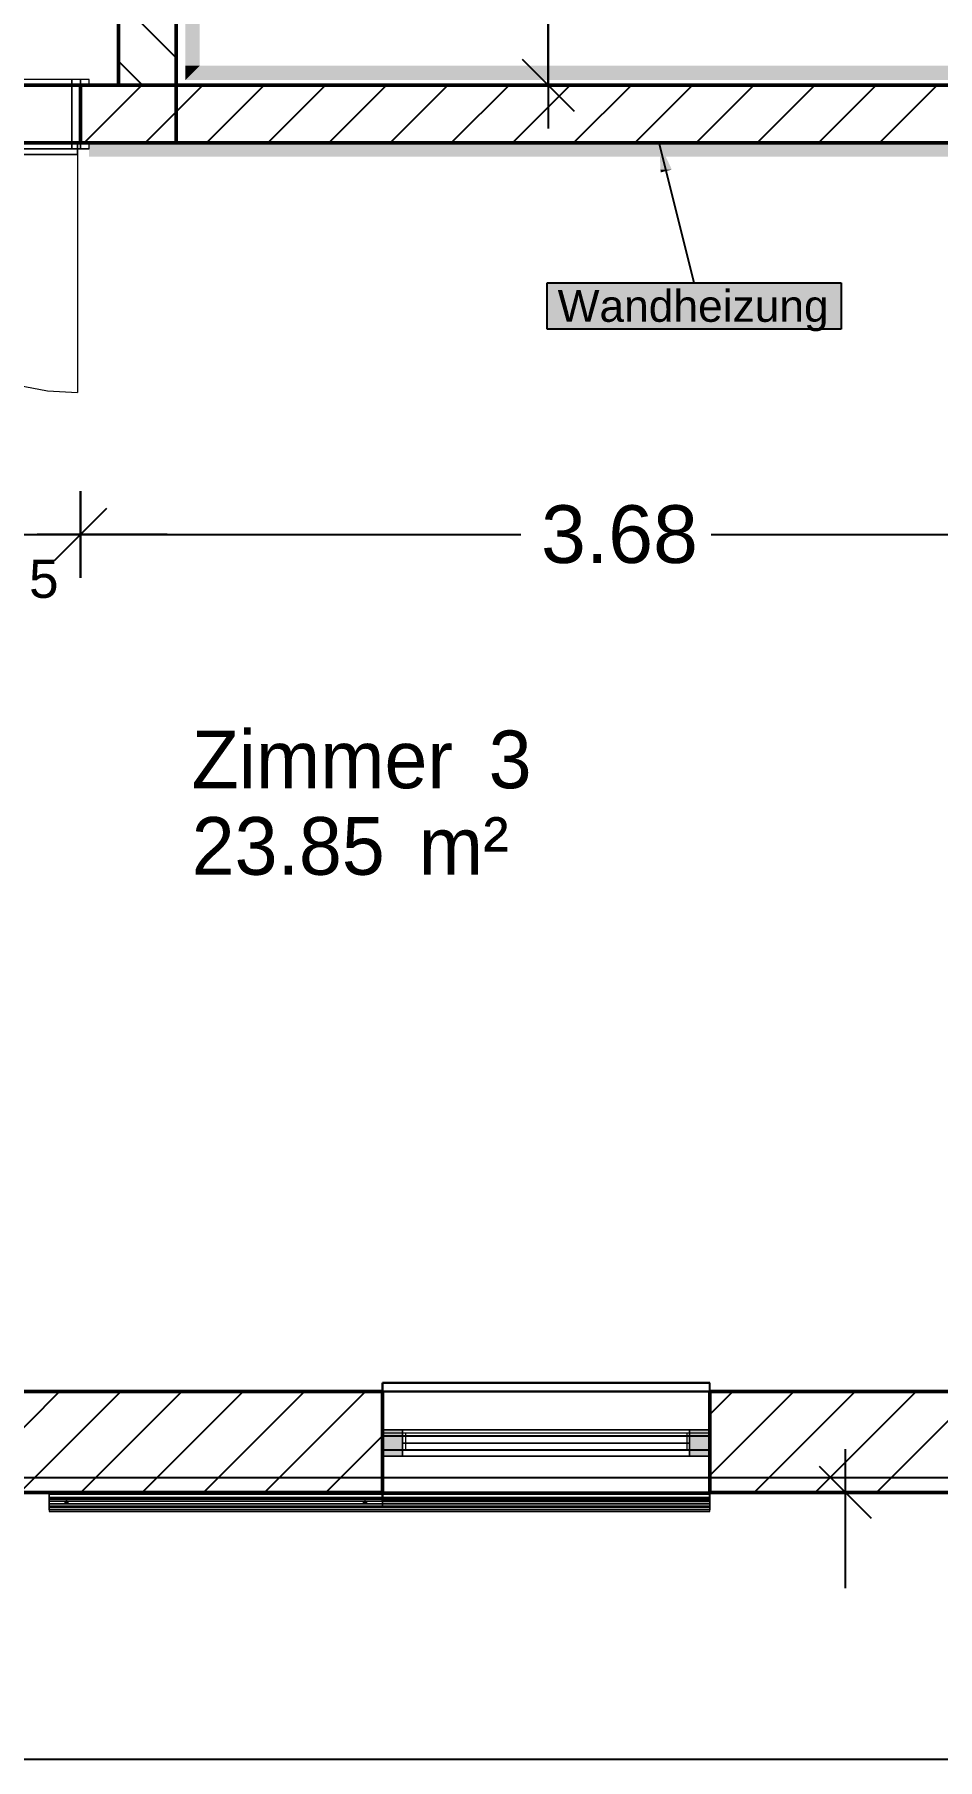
# Model space of a CAD drawing. Extents: x 0 to 756, y -25 to 420.
# Drawn here: x 314.8 to 377.4, y 5 to 124.6 of the extents above; entities that cross this region are included whole.
import ezdxf
from ezdxf.lldxf.tags import DXFTag

# ---------------------------------------------------------------- set-up
doc = ezdxf.new("R2010")
doc.units = 0
doc.layers.get('0').update_dxf_attribs({"lineweight": 25})
doc.layers.get('DEFPOINTS').update_dxf_attribs({"lineweight": 25})
for name, color, linetype, lineweight in [('A_Aussenwand', 7, 'Continuous', 25), ('A_Fenster', 7, 'Continuous', 25), ('A_Innenwand', 7, 'Continuous', 25), ('A_Tuer', 7, 'Continuous', 25), ('FENSTER', 7, 'Continuous', 13), ('FENSTERBANK', 7, 'Continuous', 13), ('Standard', 7, 'Continuous', 25), ('T_R', 7, 'Continuous', 13), ('T_R_2D', 7, 'Continuous', 13), ('VERSCHATTUNG', 7, 'Continuous', 13), ('WAND_HOLZ_NICHT_TRAGEND', 7, 'Continuous', 13), ('WAND_HOLZ_TRAGEND', 7, 'Continuous', 13), ('X_Planrahmen', 7, 'Continuous', 25), ('X_Text', 7, 'Continuous', 25)]:
    doc.layers.add(name, color=color, linetype=linetype, lineweight=lineweight)
doc.layers.add('A_Geschossdecke', color=7, linetype='Continuous', lineweight=25, true_color=0x008080)
doc.layers.add('H_Heizung', color=1, linetype='Continuous', lineweight=25, true_color=0xff0000)
doc.styles.get("Standard").update_dxf_attribs({"font": 'arial.ttf'})
tags = doc.linetypes.add('fein_strichliert', pattern=[4, 1, -2, 1]).pattern_tags.tags
tags[8:9] = [DXFTag(74, 4), DXFTag(75, 0), DXFTag(340, '0'), DXFTag(46, 0.0), DXFTag(50, 0.0), DXFTag(44, 0.0), DXFTag(45, 0.0)]
tags[6:7] = [DXFTag(74, 4), DXFTag(75, 0), DXFTag(340, '0'), DXFTag(46, 0.0), DXFTag(50, 0.0), DXFTag(44, 0.0), DXFTag(45, 0.0)]
tags[4:5] = [DXFTag(74, 4), DXFTag(75, 0), DXFTag(340, '0'), DXFTag(46, 0.0), DXFTag(50, 0.0), DXFTag(44, 0.0), DXFTag(45, 0.0)]

# ---------------------------------------------------------------- blocks, each defined once
blk = doc.blocks.new('Blockreferenz-A0T78P2KOY', base_point=(0, -25))
at = {"layer": 'X_Planrahmen', "color": 0, "linetype": 'ByBlock', "lineweight": -2, "ltscale": 0.25}
blk.add_line((589, 5), (20, 5), dxfattribs=at)
blk = doc.blocks.new('Referenz-A0T78P30OY')
at = {"layer": 'DEFPOINTS', "color": 0, "linetype": 'Continuous', "lineweight": 18, "ltscale": 0.18}
blk.add_line((320.61, 121.08), (320.61, 121.08), dxfattribs=at)
blk.add_line((320.61, 121.08), (320.61, 121.08), dxfattribs=at)
at = {"layer": 'DEFPOINTS', "color": 0, "linetype": 'Continuous', "lineweight": -2, "ltscale": 0.25}
for p, q in [((324.61, 121.08), (324.61, 121.08)), ((350.41, 121.08), (350.41, 121.08)), ((317.98, 117.08), (317.98, 117.08)), ((317.98, 117.08), (317.98, 117.08)), ((317.98, 89.93), (317.98, 89.93)), ((338.91, 23.52), (338.91, 23.52)), ((338.91, 23.52), (338.91, 23.52)), ((361.61, 23.52), (361.61, 23.52)), ((361.61, 23.52), (361.61, 23.52))]:
    blk.add_line(p, q, dxfattribs=at)
at = {"layer": 'FENSTER', "color": 0, "linetype": 'Continuous', "ltscale": 0.13}
for p, q in [((338.91, 26.02), (338.91, 27.86)), ((338.91, 27.86), (340.31, 27.86)), ((340.31, 27.86), (338.91, 27.86)), ((338.91, 27.86), (338.91, 26.02)), ((340.31, 27.86), (338.91, 27.86)), ((338.91, 27.86), (338.91, 27.86)), ((338.91, 27.86), (338.91, 26.02)), ((340.31, 27.86), (340.31, 26.02)), ((340.31, 26.02), (340.31, 27.86)), ((340.31, 27.86), (360.21, 27.86)), ((340.31, 26.02), (340.31, 27.86)), ((340.31, 27.86), (340.31, 27.86)), ((340.31, 27.86), (340.31, 26.02)), ((360.21, 27.86), (340.31, 27.86)), ((340.31, 27.86), (340.31, 26.02)), ((360.21, 27.86), (340.31, 27.86)), ((340.31, 27.86), (340.31, 27.86)), ((340.31, 27.86), (340.31, 26.02)), ((360.21, 27.86), (340.31, 27.86)), ((340.31, 27.86), (340.31, 26.02)), ((360.21, 27.86), (340.31, 27.86)), ((340.31, 27.86), (340.31, 27.86)), ((340.31, 27.86), (340.31, 26.02)), ((360.21, 26.02), (360.21, 27.86)), ((360.21, 27.86), (361.61, 27.86)), ((360.21, 27.86), (360.21, 26.02)), ((361.61, 27.86), (360.21, 27.86)), ((360.21, 27.86), (360.21, 26.02)), ((361.61, 27.86), (360.21, 27.86)), ((360.21, 27.86), (360.21, 27.86)), ((360.21, 27.86), (360.21, 26.02)), ((360.21, 26.02), (360.21, 27.86)), ((360.21, 27.86), (360.21, 27.86)), ((360.21, 27.86), (360.21, 26.02)), ((360.21, 26.02), (360.21, 27.86)), ((360.21, 27.86), (360.21, 27.86)), ((360.21, 27.86), (360.21, 26.02)), ((361.61, 27.86), (361.61, 26.02)), ((361.61, 26.02), (361.61, 27.86)), ((361.61, 27.86), (361.61, 27.86)), ((361.61, 27.86), (361.61, 26.02)), ((360.21, 26.94), (340.31, 26.94)), ((340.31, 26.94), (340.31, 26.94)), ((340.31, 26.94), (360.21, 26.94)), ((360.21, 26.94), (360.21, 26.94)), ((340.31, 26.02), (338.91, 26.02)), ((338.91, 26.02), (340.31, 26.02)), ((338.91, 26.02), (338.91, 26.02)), ((340.31, 26.02), (338.91, 26.02)), ((360.21, 26.02), (340.31, 26.02)), ((340.31, 26.02), (340.31, 26.02)), ((340.31, 26.02), (360.21, 26.02)), ((340.31, 26.02), (340.31, 26.02)), ((360.21, 26.02), (340.31, 26.02)), ((340.31, 26.02), (360.21, 26.02)), ((340.31, 26.02), (340.31, 26.02)), ((360.21, 26.02), (340.31, 26.02)), ((361.61, 26.02), (360.21, 26.02)), ((360.21, 26.02), (361.61, 26.02)), ((360.21, 26.02), (360.21, 26.02)), ((361.61, 26.02), (360.21, 26.02)), ((360.21, 26.02), (360.21, 26.02)), ((360.21, 26.02), (360.21, 26.02)), ((361.61, 26.02), (361.61, 26.02))]:
    blk.add_line(p, q, dxfattribs=at)
for points in [[(338.91, 26.02), (340.31, 26.02), (338.91, 27.86)], [(340.31, 26.02), (340.31, 27.86), (338.91, 27.86)], [(360.21, 26.02), (361.61, 26.02), (360.21, 27.86)], [(361.61, 26.02), (361.61, 27.86), (360.21, 27.86)]]:
    blk.add_solid(points, dxfattribs=at)
at = {"layer": 'FENSTERBANK', "color": 0, "lineweight": -2}
for p, q in [((361.61, 31.12), (338.91, 31.12)), ((338.91, 31.12), (338.91, 27.44)), ((338.91, 30.52), (338.91, 31.12)), ((338.91, 31.12), (361.61, 31.12)), ((338.91, 31.12), (338.91, 31.12)), ((361.61, 27.44), (361.61, 31.12)), ((361.61, 30.52), (361.61, 31.12)), ((361.61, 31.12), (361.61, 31.12)), ((361.61, 30.52), (338.91, 30.52)), ((338.91, 30.52), (338.91, 30.52)), ((338.91, 30.52), (361.61, 30.52)), ((338.91, 27.44), (338.91, 30.52)), ((361.61, 30.52), (361.61, 30.52)), ((361.61, 27.44), (361.61, 30.52)), ((338.91, 27.44), (361.61, 27.44)), ((338.91, 27.44), (338.91, 27.44)), ((338.91, 27.44), (361.61, 27.44)), ((361.61, 26.44), (338.91, 26.44)), ((338.91, 26.44), (338.91, 22.92)), ((361.61, 26.44), (338.91, 26.44)), ((338.91, 26.44), (338.91, 26.44)), ((338.91, 23.52), (338.91, 26.44)), ((361.61, 27.44), (361.61, 27.44)), ((361.61, 22.92), (361.61, 26.44)), ((361.61, 26.44), (361.61, 26.44)), ((361.61, 23.52), (361.61, 26.44)), ((361.61, 23.52), (338.91, 23.52)), ((338.91, 23.52), (338.91, 23.52)), ((338.91, 23.52), (361.61, 23.52)), ((338.91, 22.92), (338.91, 23.52)), ((338.91, 22.92), (361.61, 22.92)), ((361.61, 22.92), (338.91, 22.92)), ((338.91, 22.92), (338.91, 22.92)), ((361.61, 22.92), (361.61, 23.52)), ((361.61, 23.52), (361.61, 23.52)), ((361.61, 22.92), (361.61, 22.92))]:
    blk.add_line(p, q, dxfattribs=at)
at = {"layer": 'FENSTERBANK', "color": 0, "lineweight": 18}
for p, q in [((361.61, 30.52), (338.91, 30.52)), ((361.61, 23.52), (338.91, 23.52))]:
    blk.add_line(p, q, dxfattribs=at)
at = {"layer": 'Standard', "color": 0, "lineweight": -2}
for p, q in [((350.41, 121.08), (350.41, 151.59)), ((350.41, 127.08), (350.41, 118.08)), ((348.61, 122.88), (352.21, 119.28)), ((347.41, 121.08), (353.41, 121.08)), ((317.98, 86.93), (317.98, 92.93)), ((317.98, 92.93), (317.98, 86.93)), ((316.18, 88.13), (319.78, 91.73)), ((319.78, 91.73), (316.18, 88.13)), ((300.28, 89.93), (317.98, 89.93)), ((311.98, 89.93), (320.98, 89.93)), ((323.98, 89.93), (314.98, 89.93)), ((317.98, 89.93), (348.51, 89.93)), ((361.71, 89.93), (391.61, 89.93)), ((371.01, 17.52), (371.01, 26.52)), ((372.81, 21.72), (369.21, 25.32)), ((374.01, 23.52), (368.01, 23.52)), ((371.01, 23.52), (371.01, 23.52)), ((371.01, 16.87), (371.01, 23.52))]:
    blk.add_line(p, q, dxfattribs=at)
at = {"layer": 'T_R', "color": 0, "linetype": 'Continuous', "ltscale": 0.13}
for p, q in [((317.98, 121.48), (300.28, 121.48)), ((317.98, 121.48), (300.28, 121.48)), ((300.28, 121.08), (317.98, 121.08)), ((317.98, 121.08), (300.28, 121.08)), ((317.38, 121.48), (300.88, 121.48)), ((317.38, 121.48), (300.88, 121.48)), ((317.98, 121.48), (317.38, 121.48)), ((317.38, 121.48), (317.38, 116.68)), ((317.98, 121.48), (317.38, 121.48)), ((317.38, 121.48), (317.38, 121.48)), ((317.38, 121.48), (317.38, 116.68)), ((317.38, 116.68), (317.38, 121.48)), ((317.38, 121.48), (317.38, 121.48)), ((317.38, 121.48), (317.38, 116.68)), ((317.98, 116.68), (317.98, 121.48)), ((317.98, 121.48), (317.98, 121.48)), ((317.98, 121.48), (317.98, 116.68)), ((317.98, 121.48), (317.98, 121.08)), ((318.58, 121.48), (317.98, 121.48)), ((317.98, 121.48), (317.98, 121.48)), ((318.58, 121.48), (317.98, 121.48)), ((317.98, 121.08), (317.98, 121.48)), ((317.98, 121.08), (317.98, 121.48)), ((317.98, 121.48), (317.98, 121.48)), ((317.98, 121.48), (317.98, 121.08)), ((317.98, 121.08), (318.58, 121.08)), ((318.58, 121.08), (317.98, 121.08)), ((317.98, 121.08), (317.98, 121.08)), ((317.98, 121.08), (317.98, 121.08)), ((318.58, 121.08), (318.58, 121.48)), ((318.58, 121.48), (318.58, 121.48)), ((318.58, 121.08), (318.58, 121.48)), ((318.58, 121.08), (318.58, 121.08)), ((317.98, 117.08), (300.28, 117.08)), ((317.98, 117.08), (300.28, 117.08)), ((300.28, 116.68), (317.98, 116.68)), ((317.98, 116.68), (300.28, 116.68)), ((317.78, 117.08), (300.48, 117.08)), ((317.78, 117.08), (300.48, 117.08)), ((300.48, 116.28), (317.78, 116.28)), ((317.78, 116.28), (300.48, 116.28)), ((300.88, 116.68), (317.38, 116.68)), ((317.38, 116.68), (300.88, 116.68)), ((317.38, 116.68), (317.98, 116.68)), ((317.38, 116.68), (317.38, 116.68)), ((317.98, 116.68), (317.38, 116.68)), ((317.38, 116.68), (317.38, 116.68)), ((317.98, 117.08), (317.78, 117.08)), ((317.78, 116.28), (317.78, 117.08)), ((317.78, 117.08), (317.78, 117.08)), ((317.78, 117.08), (317.78, 116.28)), ((317.78, 116.28), (317.78, 116.28)), ((317.98, 117.08), (317.98, 116.68)), ((318.58, 117.08), (317.98, 117.08)), ((317.98, 117.08), (317.98, 117.08)), ((318.58, 117.08), (317.98, 117.08)), ((317.98, 116.68), (317.98, 117.08)), ((317.98, 116.68), (317.98, 117.08)), ((317.98, 117.08), (317.98, 117.08)), ((317.98, 117.08), (317.98, 116.68)), ((317.98, 116.68), (317.98, 116.68)), ((317.98, 116.68), (318.58, 116.68)), ((318.58, 116.68), (317.98, 116.68)), ((317.98, 116.68), (317.98, 116.68)), ((317.98, 116.68), (317.98, 116.68)), ((318.58, 116.68), (318.58, 117.08)), ((318.58, 117.08), (318.58, 117.08)), ((318.58, 116.68), (318.58, 117.08)), ((318.58, 116.68), (318.58, 116.68))]:
    blk.add_line(p, q, dxfattribs=at)
at = {"layer": 'T_R_2D', "color": 0, "linetype": 'Continuous', "ltscale": 0.13}
for p, q in [((317.78, 117.08), (317.78, 99.78)), ((313.64, 100.28), (315.7, 99.9)), ((315.7, 99.9), (317.78, 99.78))]:
    blk.add_line(p, q, dxfattribs=at)
at = {"layer": 'VERSCHATTUNG', "color": 0, "linetype": 'Continuous', "ltscale": 0.13}
for p, q in [((315.81, 23.52), (315.81, 23.4)), ((338.71, 23.52), (315.81, 23.52)), ((315.81, 23.52), (361.61, 23.52)), ((315.81, 22.32), (315.81, 23.52)), ((315.81, 23.52), (315.81, 23.52)), ((315.81, 23.52), (315.81, 23.52)), ((315.81, 23.52), (315.81, 23.52)), ((315.81, 23.4), (338.71, 23.4)), ((315.81, 23.4), (315.81, 22.2)), ((361.61, 23.4), (315.81, 23.4)), ((315.81, 23.4), (315.81, 23.4)), ((315.81, 23.4), (315.81, 23.4)), ((315.81, 23.16), (315.81, 22.48)), ((361.61, 23.16), (315.81, 23.16)), ((315.81, 23.16), (315.81, 23.16)), ((315.81, 23.16), (315.81, 23.16)), ((315.81, 23.16), (315.81, 23.16)), ((315.81, 23.16), (315.81, 22.92)), ((315.81, 23.16), (337.81, 23.16)), ((338.91, 23.12), (315.81, 23.12)), ((315.81, 23.12), (315.81, 22.52)), ((338.91, 23.12), (315.81, 23.12)), ((315.81, 23.12), (315.81, 22.52)), ((315.81, 22.52), (315.81, 23.12)), ((315.81, 23.12), (338.91, 23.12)), ((315.81, 23.12), (315.81, 23.12)), ((361.61, 23.06), (315.81, 23.06)), ((315.81, 23.06), (315.81, 22.92)), ((315.81, 23.06), (315.81, 22.58)), ((315.81, 23.06), (315.81, 23.06)), ((315.81, 23.06), (361.61, 23.06)), ((315.81, 22.92), (316.91, 22.92)), ((315.81, 22.92), (315.81, 22.92)), ((316.91, 22.92), (315.81, 22.92)), ((316.91, 22.92), (317.01, 22.92)), ((316.91, 22.82), (316.91, 22.92)), ((316.91, 22.92), (316.91, 22.72)), ((317.11, 22.92), (316.91, 22.92)), ((316.91, 22.92), (316.91, 22.92)), ((316.91, 22.92), (316.91, 22.92)), ((316.91, 22.72), (316.91, 22.82)), ((317.01, 23.12), (317.01, 22.72)), ((337.71, 23.12), (317.01, 23.12)), ((337.71, 23.12), (317.01, 23.12)), ((317.01, 23.12), (317.01, 23.12)), ((317.01, 22.72), (317.01, 23.12)), ((317.01, 22.92), (317.11, 22.92)), ((317.11, 22.92), (317.11, 22.82)), ((317.11, 22.92), (337.61, 22.92)), ((317.11, 22.72), (317.11, 22.92)), ((337.61, 22.92), (317.11, 22.92)), ((317.11, 22.92), (317.11, 22.92)), ((317.11, 22.92), (317.11, 22.92)), ((317.11, 22.82), (317.11, 22.72)), ((337.61, 22.82), (337.61, 22.92)), ((337.61, 22.92), (337.71, 22.92)), ((337.61, 22.92), (337.61, 22.72)), ((337.81, 22.92), (337.61, 22.92)), ((337.61, 22.92), (337.61, 22.92)), ((337.61, 22.92), (337.61, 22.92)), ((337.61, 22.72), (337.61, 22.82)), ((337.71, 22.72), (337.71, 23.12)), ((337.71, 23.12), (337.71, 23.12)), ((337.71, 22.72), (337.71, 23.12)), ((337.71, 22.92), (337.81, 22.92)), ((337.81, 23.16), (361.61, 23.16)), ((337.81, 22.92), (337.81, 22.82)), ((337.81, 22.92), (361.61, 22.92)), ((337.81, 22.72), (337.81, 22.92)), ((361.61, 22.92), (337.81, 22.92)), ((337.81, 22.92), (337.81, 22.92)), ((337.81, 22.92), (337.81, 22.92)), ((337.81, 22.82), (337.81, 22.72)), ((361.61, 23.52), (338.71, 23.52)), ((338.71, 23.4), (361.61, 23.4)), ((338.91, 22.52), (338.91, 23.12)), ((338.91, 22.52), (338.91, 23.12)), ((338.91, 23.12), (338.91, 22.52)), ((338.91, 23.12), (338.91, 23.12)), ((361.61, 23.4), (361.61, 23.52)), ((361.61, 23.52), (361.61, 22.32)), ((361.61, 23.52), (361.61, 23.52)), ((361.61, 23.52), (361.61, 23.52)), ((361.61, 23.52), (361.61, 23.52)), ((361.61, 22.2), (361.61, 23.4)), ((361.61, 23.4), (361.61, 23.4)), ((361.61, 23.4), (361.61, 23.4)), ((361.61, 22.48), (361.61, 23.16)), ((361.61, 23.16), (361.61, 23.16)), ((361.61, 23.16), (361.61, 23.16)), ((361.61, 23.16), (361.61, 23.16)), ((361.61, 22.92), (361.61, 23.16)), ((361.61, 22.92), (361.61, 23.06)), ((361.61, 22.58), (361.61, 23.06)), ((361.61, 23.06), (361.61, 23.06)), ((361.61, 22.92), (361.61, 22.92)), ((316.91, 22.72), (315.81, 22.72)), ((315.81, 22.72), (315.81, 22.58)), ((315.81, 22.72), (315.81, 22.48)), ((315.81, 22.72), (315.81, 22.72)), ((315.81, 22.72), (316.91, 22.72)), ((315.81, 22.58), (361.61, 22.58)), ((315.81, 22.58), (315.81, 22.58)), ((315.81, 22.58), (361.61, 22.58)), ((315.81, 22.52), (338.91, 22.52)), ((315.81, 22.52), (338.91, 22.52)), ((315.81, 22.52), (315.81, 22.52)), ((315.81, 22.52), (338.91, 22.52)), ((315.81, 22.48), (361.61, 22.48)), ((315.81, 22.48), (315.81, 22.48)), ((315.81, 22.48), (315.81, 22.48)), ((315.81, 22.48), (315.81, 22.48)), ((337.81, 22.48), (315.81, 22.48)), ((361.61, 22.32), (315.81, 22.32)), ((315.81, 22.32), (315.81, 22.2)), ((315.81, 22.32), (315.81, 22.32)), ((315.81, 22.32), (315.81, 22.32)), ((315.81, 22.32), (338.71, 22.32)), ((315.81, 22.2), (361.61, 22.2)), ((315.81, 22.2), (315.81, 22.2)), ((315.81, 22.2), (315.81, 22.2)), ((315.81, 22.2), (315.81, 22.2)), ((315.81, 22.2), (338.71, 22.2)), ((317.01, 22.72), (316.91, 22.72)), ((316.91, 22.72), (317.11, 22.72)), ((316.91, 22.72), (316.91, 22.72)), ((316.91, 22.72), (316.91, 22.72)), ((317.01, 22.72), (337.71, 22.72)), ((317.11, 22.72), (317.01, 22.72)), ((317.01, 22.72), (317.01, 22.72)), ((317.01, 22.72), (337.71, 22.72)), ((337.61, 22.72), (317.11, 22.72)), ((317.11, 22.72), (337.61, 22.72)), ((317.11, 22.72), (317.11, 22.72)), ((317.11, 22.72), (317.11, 22.72)), ((337.71, 22.72), (337.61, 22.72)), ((337.61, 22.72), (337.81, 22.72)), ((337.61, 22.72), (337.61, 22.72)), ((337.61, 22.72), (337.61, 22.72)), ((337.81, 22.72), (337.71, 22.72)), ((337.71, 22.72), (337.71, 22.72)), ((361.61, 22.72), (337.81, 22.72)), ((337.81, 22.72), (361.61, 22.72)), ((337.81, 22.72), (337.81, 22.72)), ((337.81, 22.72), (337.81, 22.72)), ((361.61, 22.48), (337.81, 22.48)), ((338.71, 22.32), (361.61, 22.32)), ((338.71, 22.2), (361.61, 22.2)), ((338.91, 22.52), (338.91, 22.52)), ((361.61, 22.58), (361.61, 22.72)), ((361.61, 22.72), (361.61, 22.72)), ((361.61, 22.48), (361.61, 22.72)), ((361.61, 22.58), (361.61, 22.58)), ((361.61, 22.48), (361.61, 22.48)), ((361.61, 22.48), (361.61, 22.48)), ((361.61, 22.48), (361.61, 22.48)), ((361.61, 22.2), (361.61, 22.32)), ((361.61, 22.32), (361.61, 22.32)), ((361.61, 22.32), (361.61, 22.32)), ((361.61, 22.2), (361.61, 22.2)), ((361.61, 22.2), (361.61, 22.2)), ((361.61, 22.2), (361.61, 22.2))]:
    blk.add_line(p, q, dxfattribs=at)
at = {"layer": 'WAND_HOLZ_NICHT_TRAGEND', "color": 0, "lineweight": 50}
for p, q in [((320.61, 259.58), (320.61, 121.08)), ((324.61, 121.08), (324.61, 259.58)), ((320.61, 121.08), (320.61, 194.68)), ((324.61, 194.68), (324.61, 121.08)), ((324.61, 121.08), (176.11, 121.08)), ((317.98, 121.08), (300.28, 121.08)), ((324.61, 121.08), (317.98, 121.08)), ((317.98, 121.08), (317.98, 121.08)), ((317.98, 117.08), (317.98, 121.08)), ((317.98, 121.08), (317.98, 117.08)), ((320.61, 121.08), (324.61, 121.08)), ((324.61, 121.08), (320.61, 121.08)), ((320.61, 121.08), (320.61, 121.08)), ((324.61, 121.08), (324.61, 117.08)), ((391.61, 121.08), (324.61, 121.08)), ((324.61, 121.08), (391.61, 121.08)), ((324.61, 117.08), (324.61, 121.08)), ((324.61, 121.08), (324.61, 121.08)), ((324.61, 121.08), (324.61, 121.08)), ((324.61, 117.08), (324.61, 121.08)), ((324.61, 121.08), (324.61, 121.08)), ((324.61, 117.08), (324.61, 121.08)), ((176.11, 117.08), (324.61, 117.08)), ((300.28, 117.08), (317.98, 117.08)), ((317.98, 117.08), (317.98, 117.08)), ((317.98, 117.08), (324.61, 117.08)), ((324.61, 117.08), (391.61, 117.08)), ((391.61, 117.08), (324.61, 117.08)), ((324.61, 117.08), (324.61, 117.08)), ((324.61, 117.08), (324.61, 117.08))]:
    blk.add_line(p, q, dxfattribs=at)
at = {"layer": 'WAND_HOLZ_TRAGEND', "color": 0, "lineweight": 50}
for p, q in [((338.91, 30.52), (307.81, 30.52)), ((338.91, 30.52), (307.81, 30.52)), ((338.91, 23.52), (338.91, 30.52)), ((338.91, 30.52), (338.91, 30.52)), ((338.91, 23.52), (338.91, 30.52)), ((361.61, 30.52), (361.61, 23.52)), ((398.61, 30.52), (361.61, 30.52)), ((361.61, 30.52), (398.61, 30.52)), ((361.61, 23.52), (361.61, 30.52)), ((361.61, 30.52), (361.61, 30.52)), ((307.81, 23.52), (338.91, 23.52)), ((307.81, 23.52), (338.91, 23.52)), ((338.91, 23.52), (338.91, 23.52)), ((361.61, 23.52), (398.61, 23.52)), ((398.61, 23.52), (361.61, 23.52)), ((361.61, 23.52), (361.61, 23.52))]:
    blk.add_line(p, q, dxfattribs=at)
at = {"layer": 'Standard', "color": 0, "lineweight": -2, "attachment_point": 1}
for s, insert, char_height in [('{\\fArial;3.68}', (349.91, 91.96), 4), ('{\\fArial;5}', (314.41, 88.18), 2.64)]:
    blk.add_mtext(s, dxfattribs=dict(at, insert=insert, char_height=char_height))
at = {"layer": 'WAND_HOLZ_TRAGEND', "color": 0, "lineweight": -2, "char_height": 4, "attachment_point": 1}
for s, insert in [('{\\fPosterama Text Light;Zimmer}', (325.69, 76.34)), ('{\\fPosterama Text Light;3}', (346.28, 76.34)), ('{\\fPosterama Text Light;23.85}', (325.69, 70.34)), ('{\\fPosterama Text Light;m²}', (341.43, 70.34))]:
    blk.add_mtext(s, dxfattribs=dict(at, insert=insert))
blk = doc.blocks.new('Wand-A0T78P3MOY', base_point=(118.61, 23.52))
at = {"color": 0, "linetype": 'ByBlock', "lineweight": -2, "ltscale": 0.25}
for p, q in [((338.91, 30.52), (307.81, 30.52)), ((391.61, 30.52), (361.61, 30.52)), ((338.91, 23.52), (307.81, 23.52)), ((398.61, 23.52), (361.61, 23.52))]:
    blk.add_line(p, q, dxfattribs=at)
at = {"color": 0, "lineweight": -2}
for p, q in [((316.53, 30.52), (309.53, 23.52)), ((320.77, 30.52), (313.77, 23.52)), ((325.01, 30.52), (318.01, 23.52)), ((329.25, 30.52), (322.25, 23.52)), ((333.5, 30.52), (326.5, 23.52)), ((337.74, 30.52), (330.74, 23.52)), ((363.2, 30.52), (361.61, 28.93)), ((367.44, 30.52), (361.61, 24.69)), ((371.68, 30.52), (364.68, 23.52)), ((375.92, 30.52), (368.92, 23.52)), ((380.17, 30.52), (373.17, 23.52)), ((338.91, 27.45), (334.98, 23.52))]:
    blk.add_line(p, q, dxfattribs=at)
blk = doc.blocks.new('Fenster-A0T78P3OOY', base_point=(338.91, 23.52))
at = {"color": 0, "linetype": 'ByBlock', "lineweight": -2, "ltscale": 0.25}
for p, q in [((361.61, 30.52), (338.91, 30.52)), ((338.91, 30.52), (338.91, 23.52)), ((361.61, 30.52), (361.61, 23.52)), ((361.61, 23.52), (338.91, 23.52))]:
    blk.add_line(p, q, dxfattribs=at)
at = {"color": 0, "linetype": 'ByBlock', "lineweight": 18, "ltscale": 0.18}
for p, q in [((361.61, 27.62), (338.91, 27.62)), ((340.51, 27.62), (340.51, 26.42)), ((360.01, 27.62), (360.01, 26.42)), ((361.61, 26.42), (338.91, 26.42))]:
    blk.add_line(p, q, dxfattribs=at)
at = {"color": 0, "linetype": 'fein_strichliert', "lineweight": 18, "ltscale": 0.18}
blk.add_line((338.91, 27.62), (338.91, 26.42), dxfattribs=at)
blk = doc.blocks.new('Wand-A0T78P4IOY', base_point=(320.61, 121.08))
at = {"color": 0, "linetype": 'ByBlock', "lineweight": -2, "ltscale": 0.25}
for p, q in [((320.61, 194.68), (320.61, 121.08)), ((324.61, 194.68), (324.61, 121.08))]:
    blk.add_line(p, q, dxfattribs=at)
at = {"color": 0, "lineweight": -2}
for p, q in [((320.61, 126.99), (324.61, 122.99)), ((320.61, 122.75), (322.28, 121.08))]:
    blk.add_line(p, q, dxfattribs=at)
blk = doc.blocks.new('Wand-A0T78P4MOY', base_point=(125.61, 117.08))
at = {"color": 0, "lineweight": -2}
for p, q in [((317.99, 121.08), (317.98, 121.07)), ((322.23, 121.08), (318.23, 117.08)), ((326.47, 121.08), (322.47, 117.08)), ((330.72, 121.08), (326.72, 117.08)), ((334.96, 121.08), (330.96, 117.08)), ((339.2, 121.08), (335.2, 117.08)), ((343.44, 121.08), (339.44, 117.08)), ((347.69, 121.08), (343.69, 117.08)), ((351.93, 121.08), (347.93, 117.08)), ((356.17, 121.08), (352.17, 117.08)), ((360.41, 121.08), (356.41, 117.08)), ((364.66, 121.08), (360.66, 117.08)), ((368.9, 121.08), (364.9, 117.08)), ((373.14, 121.08), (369.14, 117.08)), ((377.38, 121.08), (373.38, 117.08))]:
    blk.add_line(p, q, dxfattribs=at)
at = {"color": 0, "linetype": 'ByBlock', "lineweight": -2, "ltscale": 0.25}
for p, q in [((320.61, 121.08), (317.98, 121.08)), ((391.61, 121.08), (324.61, 121.08)), ((391.61, 117.08), (317.98, 117.08))]:
    blk.add_line(p, q, dxfattribs=at)
blk = doc.blocks.new('Tür-A0T78P4QOY', base_point=(300.28, 117.08))
at = {"color": 0, "linetype": 'ByBlock', "lineweight": -2, "ltscale": 0.25}
for p, q in [((300.28, 121.08), (300.28, 117.08)), ((317.98, 121.08), (317.98, 117.08))]:
    blk.add_line(p, q, dxfattribs=at)
blk = doc.blocks.new('Geschossdecke-A0T78P4UOY', base_point=(119.61, 24.52))
at = {"color": 0, "linetype": 'ByBlock', "lineweight": -2, "ltscale": 0.25}
blk.add_line((397.61, 24.52), (119.61, 24.52), dxfattribs=at)
blk = doc.blocks.new('Polylinie-A0T78PBMOY', base_point=(325.25, 121.44))
at = {"color": 0, "linetype": 'ByBlock', "lineweight": -2, "ltscale": 0.25}
for points in [[(326.25, 122.44), (325.25, 122.44), (326.25, 194.11)], [(325.25, 122.44), (326.25, 194.11), (325.25, 194.11)], [(325.25, 121.44), (326.25, 122.44), (325.25, 122.44)], [(325.25, 121.44), (391.06, 121.44), (326.25, 122.44)], [(391.06, 121.44), (326.25, 122.44), (391.06, 122.44)]]:
    blk.add_solid(points, dxfattribs=at)
blk = doc.blocks.new('Bauteilbeschriftung-A0T78PC0OY', base_point=(350.33, 104.18))
at = {"color": 0, "linetype": 'ByBlock', "lineweight": -2, "ltscale": 0.25}
blk.add_line((360.52, 107.38), (358.11, 117.08), dxfattribs=at)
at = {"color": 0, "lineweight": -2}
for p, q in [((350.33, 107.38), (370.71, 107.38)), ((350.33, 104.18), (350.33, 107.38)), ((370.71, 107.38), (370.71, 104.18)), ((370.71, 104.18), (350.33, 104.18))]:
    blk.add_line(p, q, dxfattribs=at)
at = {"color": 0, "linetype": 'ByBlock', "lineweight": -2, "ltscale": 0.25}
for points in [[(358.98, 115.23), (358.19, 115.23), (358.11, 117.08)], [(358.2, 115.04), (358.98, 115.23), (358.19, 115.23)]]:
    blk.add_solid(points, dxfattribs=at)
at = {"color": 7, "linetype": 'ByBlock', "lineweight": -2, "ltscale": 0.25, "true_color": 0xffffff}
for points in [[(350.33, 104.18), (370.71, 104.18), (350.33, 107.38)], [(370.71, 104.18), (350.33, 107.38), (370.71, 107.38)]]:
    blk.add_solid(points, dxfattribs=at)
at = {"color": 0, "linetype": 'ByBlock', "lineweight": -2, "ltscale": 0.25, "insert": (351.06, 106.88), "char_height": 2.2, "attachment_point": 1}
blk.add_mtext('{\\fArial;Wandheizung}', dxfattribs=at)

msp = doc.modelspace()

# ---------------------------------------------------------------- linework, layer by layer
at = {"layer": 'H_Heizung', "color": 1, "ltscale": 0.25, "true_color": 0xff0000}
for points in [[(318.58, 116.14), (391.28, 116.14), (318.58, 117.14)], [(391.28, 116.14), (318.58, 117.14), (391.28, 117.14)]]:
    msp.add_solid(points, dxfattribs=at)

# ---------------------------------------------------------------- block references
at = {"ltscale": 0.25}
msp.add_blockref('Blockreferenz-A0T78P2KOY', (0, -25), dxfattribs=at)
at = {"color": 8, "lineweight": 25, "ltscale": 0.25, "true_color": 0x808080}
msp.add_blockref('Referenz-A0T78P30OY', (0, 0), dxfattribs=at)
at = {"layer": 'A_Aussenwand', "ltscale": 0.25}
msp.add_blockref('Wand-A0T78P3MOY', (118.61, 23.52), dxfattribs=at)
at = {"layer": 'A_Fenster', "ltscale": 0.25}
msp.add_blockref('Fenster-A0T78P3OOY', (338.91, 23.52), dxfattribs=at)
at = {"layer": 'A_Geschossdecke', "ltscale": 0.25}
msp.add_blockref('Geschossdecke-A0T78P4UOY', (119.61, 24.52), dxfattribs=at)
at = {"layer": 'A_Innenwand', "ltscale": 0.25}
for name, p in [('Wand-A0T78P4IOY', (320.61, 121.08)), ('Wand-A0T78P4MOY', (125.61, 117.08))]:
    msp.add_blockref(name, p, dxfattribs=at)
at = {"layer": 'A_Tuer', "ltscale": 0.25}
msp.add_blockref('Tür-A0T78P4QOY', (300.28, 117.08), dxfattribs=at)
at = {"layer": 'H_Heizung', "color": 1, "ltscale": 0.25, "true_color": 0xff0000}
msp.add_blockref('Polylinie-A0T78PBMOY', (325.25, 121.44), dxfattribs=at)
at = {"layer": 'X_Text', "color": 7, "ltscale": 0.25}
msp.add_blockref('Bauteilbeschriftung-A0T78PC0OY', (350.33, 104.18), dxfattribs=at)

doc.saveas('drawing.dxf')
